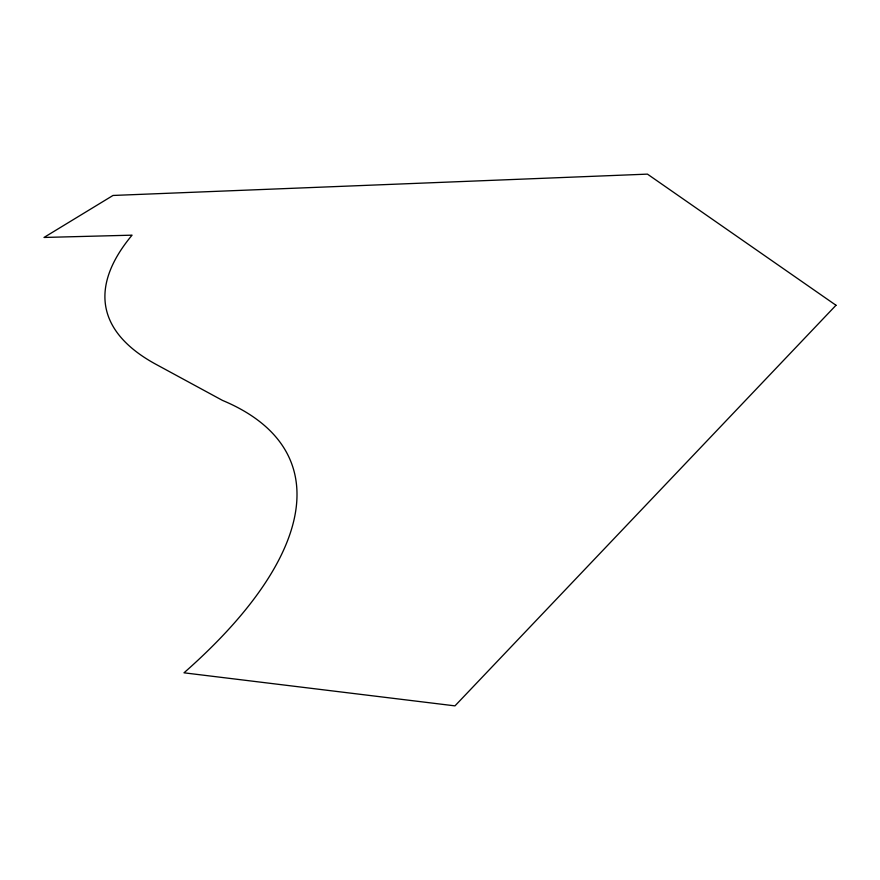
<?xml version="1.0" encoding="UTF-8"?>
<svg xmlns="http://www.w3.org/2000/svg" width="880" height="880" viewBox="0 0 880 880"><rect width="100%" height="100%" fill="white"/><g stroke="black" fill="none" stroke-linecap="round" stroke-linejoin="round"><path stroke-width="1.32" d="M836 305.261L454.971 705.87L183.997 672.815A608.058 226.039 -20.6 0 0 222.475 400.4L155.518 364.078A659.923 194.238 -11.1 0 1 132.055 235.169L44 237.457L113.014 195.459L647.46 174.13L836 305.261"/></g></svg>
